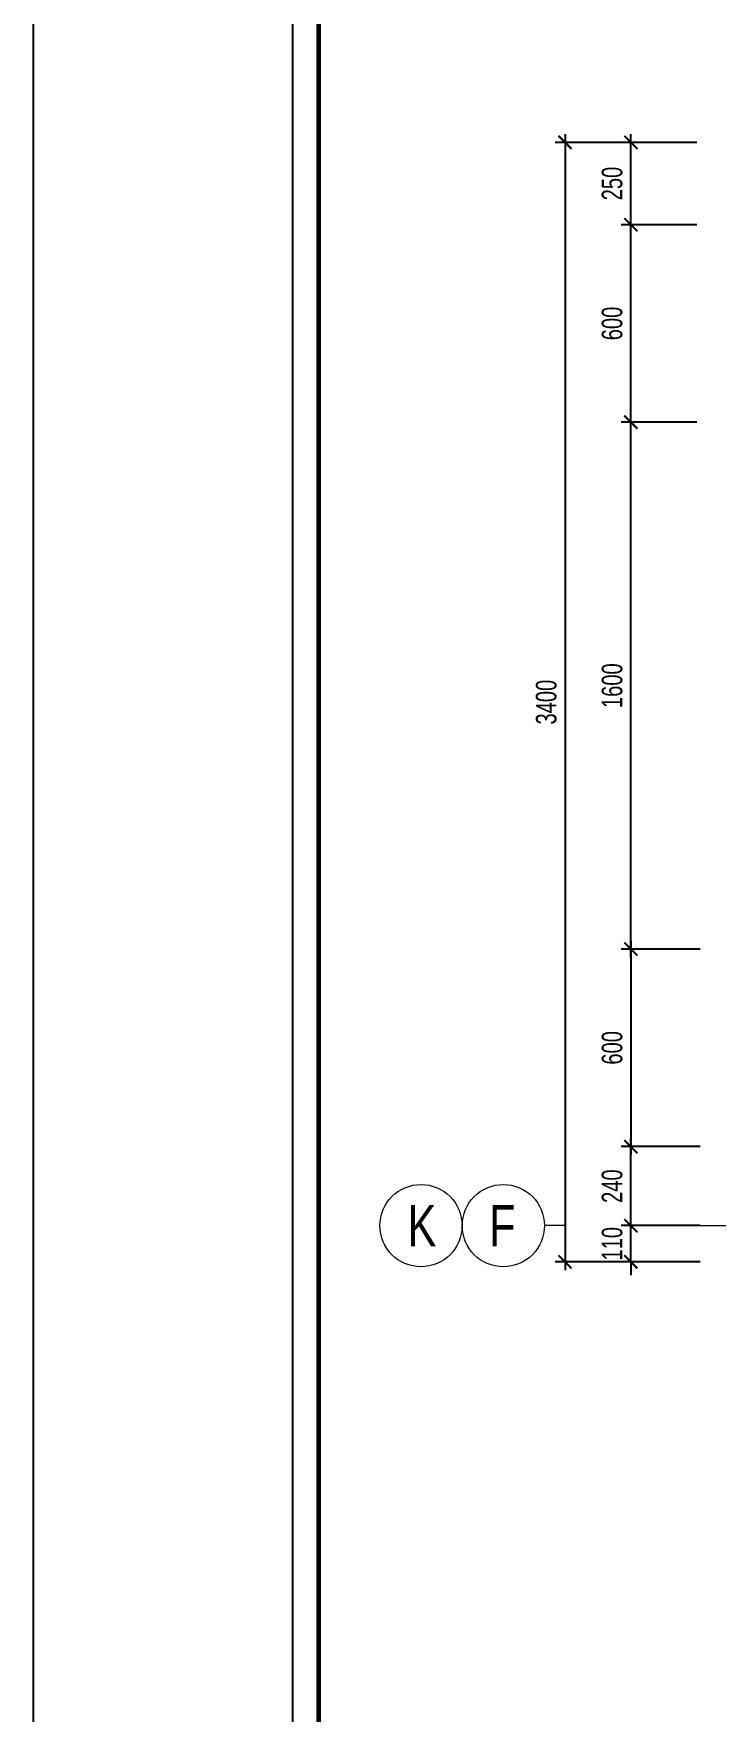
# Model space of a CAD drawing. Header units: millimetres. Extents: x -17374 to 181693, y -29783 to 15580.
# Drawn here: x 114054 to 116128, y 7609 to 12708 of the extents above; entities that cross this region are included whole.
import ezdxf
from ezdxf.enums import TextEntityAlignment as Align

# ---------------------------------------------------------------- set-up
doc = ezdxf.new("R2010")
doc.units = ezdxf.units.MM
doc.header["$LTSCALE"] = 250
doc.header["$MEASUREMENT"] = 0
doc.linetypes.add('CENTER', pattern=[2, 1.25, -0.25, 0.25, -0.25])
doc.linetypes.add('CENTER2', pattern=[1.125, 0.75, -0.125, 0.125, -0.125])
doc.layers.add('CDC-KHUNGTEN', color=7, linetype='Continuous')
doc.layers.add('CDC.01.AXIS', color=160, linetype='CENTER2', lineweight=13)
doc.layers.add('CDC.02.DIM', color=1, linetype='Continuous', lineweight=18)
doc.styles.add('KCS_BIGTEXT', font='arial.ttf', dxfattribs={"width": 0.75})
doc.styles.add('KCS_SMTEXT', font='arial.ttf', dxfattribs={"width": 0.7})
doc.dimstyles.new('KCS_DIM25', dxfattribs={"dimscale": 25, "dimtxt": 2.5, "dimasz": 1.6, "dimexe": 1.2, "dimexo": 0, "dimgap": 1, "dimtad": 1, "dimdec": 0, "dimzin": 0, "dimdsep": 46, "dimtxsty": 'KCS_SMTEXT', "dimblk": 'ARCHTICK', "dimcen": 0, "dimdle": 1, "dimclrd": 1, "dimclre": 1, "dimclrt": 2, "dimadec": 0, "dimazin": 0, "dimtfac": 1, "dimtdec": 0, "dimtix": 1, "dimtmove": 2, "dimatfit": 3, "dimfxl": 1, "dimtolj": 1, "dimtzin": 0, "dimarcsym": 0})

# ---------------------------------------------------------------- blocks, each defined once
blk = doc.blocks.new('_ArchTick')
at = {"color": 0, "linetype": 'ByBlock', "const_width": 0.15}
blk.add_lwpolyline([(-0.5, -0.5), (0.5, 0.5)], dxfattribs=at)
blk = doc.blocks.new('*D550')
at = {"layer": 'CDC.02.DIM', "color": 1, "lineweight": -2, "transparency": 16777216}
for p, q in [((115668.6, 12402.3), (115668.6, 8952.3)), ((116068.6, 12377.3), (115638.6, 12377.3)), ((116078.7, 8977.3), (115638.6, 8977.3))]:
    blk.add_line(p, q, dxfattribs=at)
at = {"layer": 'Defpoints', "color": 0, "transparency": 16777216}
for p in [(116068.6, 12377.3), (115668.6, 8977.3), (116078.7, 8977.3)]:
    blk.add_point(p, dxfattribs=at)
at = {"layer": 'CDC.02.DIM', "color": 1, "lineweight": -2, "transparency": 16777216, "xscale": 40, "yscale": 40, "zscale": 40}
for p, rotation in [((115668.6, 12377.3), 90), ((115668.6, 8977.3), 270)]:
    blk.add_blockref('_ArchTick', p, dxfattribs=dict(at, rotation=rotation))
at = {"layer": 'CDC.02.DIM', "color": 2, "transparency": 16777216, "insert": (115611.7, 10677.3), "char_height": 62.5, "attachment_point": 5, "rotation": 90, "style": 'KCS_SMTEXT'}
blk.add_mtext('\\A1;3400', dxfattribs=at)
blk = doc.blocks.new('*D551')
at = {"layer": 'CDC.02.DIM', "color": 1, "lineweight": -2, "transparency": 16777216}
for p, q in [((115868.6, 9952.3), (115868.6, 9302.3)), ((116078.7, 9927.3), (115838.6, 9927.3)), ((116078.7, 9327.3), (115838.6, 9327.3))]:
    blk.add_line(p, q, dxfattribs=at)
at = {"layer": 'Defpoints', "color": 0, "transparency": 16777216}
for p in [(116078.7, 9927.3), (115868.6, 9327.3), (116078.7, 9327.3)]:
    blk.add_point(p, dxfattribs=at)
at = {"layer": 'CDC.02.DIM', "color": 1, "lineweight": -2, "transparency": 16777216, "xscale": 40, "yscale": 40, "zscale": 40}
for p, rotation in [((115868.6, 9927.3), 90), ((115868.6, 9327.3), 270)]:
    blk.add_blockref('_ArchTick', p, dxfattribs=dict(at, rotation=rotation))
at = {"layer": 'CDC.02.DIM', "color": 2, "transparency": 16777216, "insert": (115811.7, 9627.3), "char_height": 62.5, "attachment_point": 5, "rotation": 90, "style": 'KCS_SMTEXT'}
blk.add_mtext('\\A1;600', dxfattribs=at)
blk = doc.blocks.new('*D552')
at = {"layer": 'CDC.02.DIM', "color": 1, "lineweight": -2, "transparency": 16777216}
for p, q in [((116068.6, 11527.3), (115838.6, 11527.3)), ((115868.6, 9902.3), (115868.6, 11552.3)), ((116068.6, 9927.3), (115838.6, 9927.3))]:
    blk.add_line(p, q, dxfattribs=at)
at = {"layer": 'Defpoints', "color": 0, "transparency": 16777216}
for p in [(115868.6, 11527.3), (116068.6, 11527.3), (116068.6, 9927.3)]:
    blk.add_point(p, dxfattribs=at)
at = {"layer": 'CDC.02.DIM', "color": 1, "lineweight": -2, "transparency": 16777216, "xscale": 40, "yscale": 40, "zscale": 40}
for p, rotation in [((115868.6, 11527.3), 90), ((115868.6, 9927.3), 270)]:
    blk.add_blockref('_ArchTick', p, dxfattribs=dict(at, rotation=rotation))
at = {"layer": 'CDC.02.DIM', "color": 2, "transparency": 16777216, "insert": (115811.7, 10727.3), "char_height": 62.5, "attachment_point": 5, "rotation": 90, "style": 'KCS_SMTEXT'}
blk.add_mtext('\\A1;1600', dxfattribs=at)
blk = doc.blocks.new('*D553')
at = {"layer": 'CDC.02.DIM', "color": 1, "lineweight": -2, "transparency": 16777216}
for p, q in [((115868.6, 9087.3), (115868.6, 9127.3)), ((116078.7, 9087.3), (115838.6, 9087.3)), ((115868.6, 8977.3), (115868.6, 9087.3)), ((116078.7, 8977.3), (115838.6, 8977.3)), ((115868.6, 8977.3), (115868.6, 8937.3))]:
    blk.add_line(p, q, dxfattribs=at)
at = {"layer": 'Defpoints', "color": 0, "transparency": 16777216}
for p in [(115868.6, 9087.3), (116078.7, 9087.3), (116078.7, 8977.3)]:
    blk.add_point(p, dxfattribs=at)
at = {"layer": 'CDC.02.DIM', "color": 1, "lineweight": -2, "transparency": 16777216, "xscale": 40, "yscale": 40, "zscale": 40}
for p, rotation in [((115868.6, 9087.3), 270), ((115868.6, 8977.3), 90)]:
    blk.add_blockref('_ArchTick', p, dxfattribs=dict(at, rotation=rotation))
at = {"layer": 'CDC.02.DIM', "color": 2, "transparency": 16777216, "insert": (115811.7, 9032.3), "char_height": 62.5, "attachment_point": 5, "rotation": 90, "style": 'KCS_SMTEXT'}
blk.add_mtext('\\A1;110', dxfattribs=at)
blk = doc.blocks.new('*D554')
at = {"layer": 'CDC.02.DIM', "color": 1, "lineweight": -2, "transparency": 16777216}
for p, q in [((115868.6, 9062.3), (115868.6, 9352.3)), ((116078.7, 9327.3), (115838.6, 9327.3)), ((116078.7, 9087.3), (115838.6, 9087.3))]:
    blk.add_line(p, q, dxfattribs=at)
at = {"layer": 'Defpoints', "color": 0, "transparency": 16777216}
for p in [(115868.6, 9327.3), (116078.7, 9327.3), (116078.7, 9087.3)]:
    blk.add_point(p, dxfattribs=at)
at = {"layer": 'CDC.02.DIM', "color": 1, "lineweight": -2, "transparency": 16777216, "xscale": 40, "yscale": 40, "zscale": 40}
for p, rotation in [((115868.6, 9327.3), 90), ((115868.6, 9087.3), 270)]:
    blk.add_blockref('_ArchTick', p, dxfattribs=dict(at, rotation=rotation))
at = {"layer": 'CDC.02.DIM', "color": 2, "transparency": 16777216, "insert": (115811.7, 9207.3), "char_height": 62.5, "attachment_point": 5, "rotation": 90, "style": 'KCS_SMTEXT'}
blk.add_mtext('\\A1;240', dxfattribs=at)
blk = doc.blocks.new('*D555')
at = {"layer": 'CDC.02.DIM', "color": 1, "lineweight": -2, "transparency": 16777216}
for p, q in [((115868.6, 11502.3), (115868.6, 12152.3)), ((116068.6, 12127.3), (115838.6, 12127.3)), ((116068.6, 11527.3), (115838.6, 11527.3))]:
    blk.add_line(p, q, dxfattribs=at)
at = {"layer": 'Defpoints', "color": 0, "transparency": 16777216}
for p in [(115868.6, 12127.3), (116068.6, 12127.3), (116068.6, 11527.3)]:
    blk.add_point(p, dxfattribs=at)
at = {"layer": 'CDC.02.DIM', "color": 1, "lineweight": -2, "transparency": 16777216, "xscale": 40, "yscale": 40, "zscale": 40}
for p, rotation in [((115868.6, 12127.3), 90), ((115868.6, 11527.3), 270)]:
    blk.add_blockref('_ArchTick', p, dxfattribs=dict(at, rotation=rotation))
at = {"layer": 'CDC.02.DIM', "color": 2, "transparency": 16777216, "insert": (115811.7, 11827.3), "char_height": 62.5, "attachment_point": 5, "rotation": 90, "style": 'KCS_SMTEXT'}
blk.add_mtext('\\A1;600', dxfattribs=at)
blk = doc.blocks.new('*D556')
at = {"layer": 'CDC.02.DIM', "color": 1, "lineweight": -2, "transparency": 16777216}
for p, q in [((115868.6, 12102.3), (115868.6, 12402.3)), ((116068.6, 12377.3), (115838.6, 12377.3)), ((116068.6, 12127.3), (115838.6, 12127.3))]:
    blk.add_line(p, q, dxfattribs=at)
at = {"layer": 'Defpoints', "color": 0, "transparency": 16777216}
for p in [(115868.6, 12377.3), (116068.6, 12377.3), (116068.6, 12127.3)]:
    blk.add_point(p, dxfattribs=at)
at = {"layer": 'CDC.02.DIM', "color": 1, "lineweight": -2, "transparency": 16777216, "xscale": 40, "yscale": 40, "zscale": 40}
for p, rotation in [((115868.6, 12377.3), 90), ((115868.6, 12127.3), 270)]:
    blk.add_blockref('_ArchTick', p, dxfattribs=dict(at, rotation=rotation))
at = {"layer": 'CDC.02.DIM', "color": 2, "transparency": 16777216, "insert": (115811.7, 12252.3), "char_height": 62.5, "attachment_point": 5, "rotation": 90, "style": 'KCS_SMTEXT'}
blk.add_mtext('\\A1;250', dxfattribs=at)
blk = doc.blocks.new('Khung tên chuẩn')
at = {"layer": 'CDC-KHUNGTEN', "color": 8}
blk.add_lwpolyline([(75096, 1100), (83000, 1100), (83000, 58300), (3000, 58300), (3000, 1100), (75096, 1100)], dxfattribs=at)
at = {"layer": 'CDC-KHUNGTEN', "color": 255, "lineweight": 60}
blk.add_lwpolyline([(74900, 1400), (74900, 58000), (3300, 58000), (3300, 1400), (74900, 1400)], close=True, dxfattribs=at)
at = {"layer": 'Defpoints', "color": 1, "ltscale": 0.2}
blk.add_lwpolyline([(0, 0), (0, 59400), (84100, 59400), (84100, 0), (0, 0)], close=True, dxfattribs=at)

msp = doc.modelspace()

# ---------------------------------------------------------------- linework, layer by layer
at = {"layer": 'CDC.01.AXIS', "linetype": 'CENTER', "ltscale": 0.5}
msp.add_line((116078.72, 9087.31), (126612.51, 9087.31), dxfattribs=at)
at = {"layer": 'CDC.02.DIM'}
msp.add_line((115668.64, 9087.31), (115606.14, 9087.31), dxfattribs=at)
for centre in [(115231.14, 9087.31), (115481.14, 9087.31)]:
    msp.add_circle(centre, 125, dxfattribs=at)

# ---------------------------------------------------------------- block references
at = {"xscale": 0.2622917978515034, "yscale": 0.2622917978515034, "zscale": 0.2622917978515034}
msp.add_blockref('Khung tên chuẩn', (114054.41, 0), dxfattribs=at)

# ---------------------------------------------------------------- texts
at = {"layer": 'CDC.02.DIM', "color": 4, "style": 'KCS_BIGTEXT', "text_generation_flag": 6, "width": 0.75}
for tag, p in [('K', (115234.06, 9087.31)), ('F', (115478.22, 9087.31))]:
    msp.add_attdef(tag, text='.', height=125, rotation=180, dxfattribs=at).set_placement(p, align=Align.MIDDLE)

# ---------------------------------------------------------------- dimensions: what is measured, and where the dimension line sits
at = {"layer": 'CDC.02.DIM'}
for base, p1, p2, angle, picture, middle in [((115668.64, 8977.31), (116068.64, 12377.31), (116078.72, 8977.31), 270, '*D550', (115611.71, 10677.31)), ((115868.64, 12377.31), (116068.64, 12127.31), (116068.64, 12377.31), 90, '*D556', (115811.73, 12252.31)), ((115868.64, 12127.31), (116068.64, 11527.31), (116068.64, 12127.31), 90, '*D555', (115811.73, 11827.31)), ((115868.64, 11527.31), (116068.64, 9927.31), (116068.64, 11527.31), 90, '*D552', (115811.73, 10727.31)), ((115868.64, 9327.31), (116078.72, 9927.31), (116078.72, 9327.31), 270, '*D551', (115811.73, 9627.31)), ((115868.64, 9327.31), (116078.72, 9087.31), (116078.72, 9327.31), 90, '*D554', (115811.73, 9207.31)), ((115868.64, 9087.31), (116078.72, 8977.31), (116078.72, 9087.31), 90, '*D553', (115811.73, 9032.31))]:
    dim = msp.add_linear_dim(base=base, p1=p1, p2=p2, angle=angle, dimstyle='KCS_DIM25', dxfattribs=at)
    dim.commit()
    dim.dimension.update_dxf_attribs({"geometry": picture, "text_midpoint": middle})

doc.saveas('drawing.dxf')
